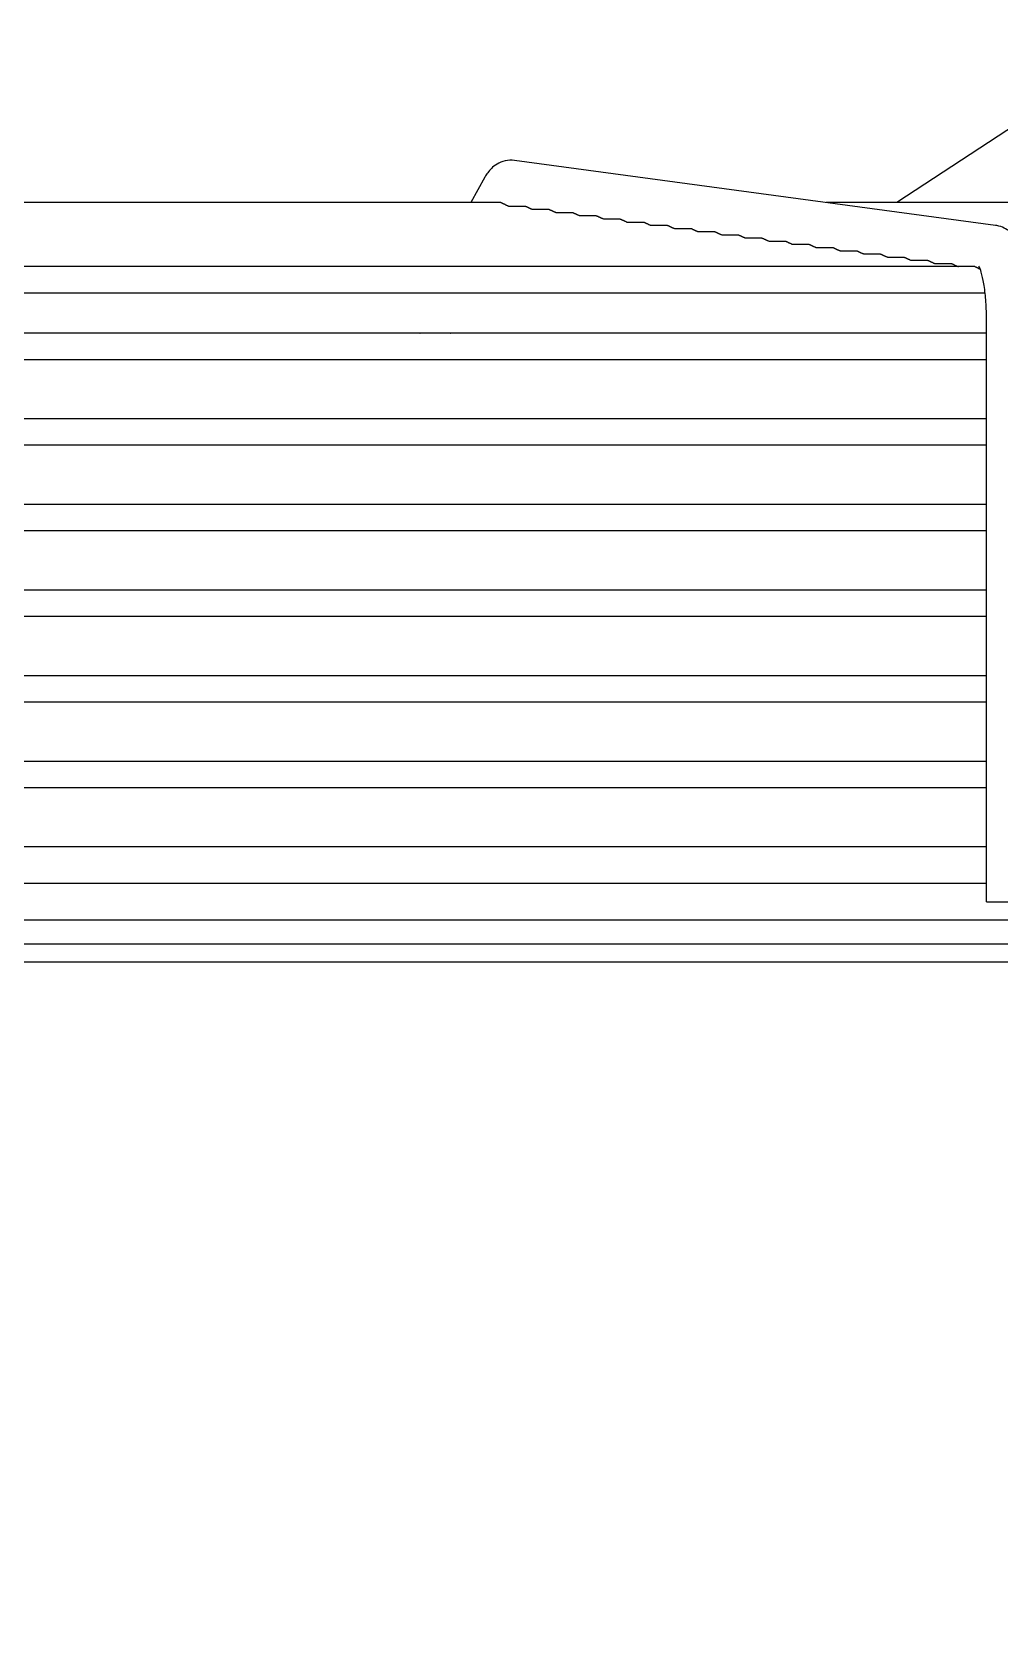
# Model space of a CAD drawing. Header units: millimetres. Extents: x 16200 to 32328, y 18593 to 29476.
# Drawn here: x 16324.15 to 16328.24, y 18981.16 to 18988 of the extents above; entities that cross this region are included whole.
import ezdxf

# ---------------------------------------------------------------- set-up
doc = ezdxf.new("R2010")
doc.units = ezdxf.units.MM
doc.header["$LTSCALE"] = 5
doc.layers.add('UNIT', color=6, linetype='Continuous')
doc.layers.add('WS-NO-CONTROL', color=3, linetype='Continuous')
doc.styles.add('SUBMITTAL', font='romans.shx', dxfattribs={"width": 0.75})
doc.dimstyles.new('SUBMITTAL', dxfattribs={"dimtxt": 0.09375, "dimasz": 0.09375, "dimexe": 0.03125, "dimexo": 0.0625, "dimgap": 0.0625, "dimtad": 0, "dimdec": 4, "dimzin": 4, "dimdsep": 46, "dimlunit": 4, "dimtxsty": 'SUBMITTAL', "dimcen": 0.09375, "dimclre": 6, "dimadec": 0, "dimazin": 0, "dimtfac": 1, "dimtdec": 0, "dimtofl": 0, "dimtmove": 0, "dimatfit": 3, "dimfxl": 0, "dimfrac": 2, "dimtolj": 1, "dimtzin": 4, "dimarcsym": 0})

msp = doc.modelspace()

# ---------------------------------------------------------------- linework, layer by layer
at = {"layer": 'UNIT'}
for p, q in [((16328.746, 18987.8889), (16327.8091, 18987.2749)), ((16328.2258, 18987.1783), (16326.1904, 18987.4529)), ((16326.0655, 18987.383), (16326.0055, 18987.2749)), ((16326.1323, 18987.2749), (16322.1298, 18987.2749)), ((16326.1659, 18987.2601), (16326.2342, 18987.2601)), ((16326.2658, 18987.2466), (16326.3345, 18987.2466)), ((16326.366, 18987.2331), (16326.4346, 18987.2331)), ((16326.4662, 18987.2196), (16326.5349, 18987.2196)), ((16329.0153, 18987.2749), (16327.5097, 18987.2749)), ((16326.5664, 18987.2061), (16326.6352, 18987.2061)), ((16326.6665, 18987.1926), (16326.7354, 18987.1926)), ((16326.7667, 18987.1791), (16326.8356, 18987.1791)), ((16326.8669, 18987.1657), (16326.9358, 18987.1657)), ((16326.9671, 18987.1522), (16327.036, 18987.1522)), ((16327.0673, 18987.1387), (16327.1362, 18987.1387)), ((16327.1675, 18987.1252), (16327.2365, 18987.1252)), ((16327.2676, 18987.1117), (16327.3367, 18987.1117)), ((16327.3678, 18987.0982), (16327.4369, 18987.0982)), ((16327.468, 18987.0847), (16327.5372, 18987.0847)), ((16327.5682, 18987.0712), (16327.6374, 18987.0712)), ((16327.6684, 18987.0577), (16327.7376, 18987.0577)), ((16327.7686, 18987.0442), (16327.8378, 18987.0442)), ((16327.8687, 18987.0307), (16327.938, 18987.0307)), ((16327.9689, 18987.0172), (16328.0383, 18987.0172)), ((16328.1385, 18987.0037), (16320.1236, 18987.0037)), ((16320.08, 18986.8935), (16328.1821, 18986.8935)), ((16328.188, 18984.3163), (16328.188, 18986.7856)), ((16328.188, 18986.7218), (16320.0741, 18986.7218)), ((16327.4094, 18986.7232), (16327.4094, 18986.7218)), ((16320.0741, 18986.6115), (16328.188, 18986.6115)), ((16328.188, 18986.3596), (16320.0741, 18986.3596)), ((16320.0741, 18986.2493), (16328.188, 18986.2493)), ((16328.188, 18985.9974), (16320.0741, 18985.9974)), ((16320.0741, 18985.8871), (16328.188, 18985.8871)), ((16328.188, 18985.6352), (16320.0741, 18985.6352)), ((16320.0741, 18985.5249), (16328.188, 18985.5249)), ((16328.188, 18985.2729), (16320.0741, 18985.2729)), ((16320.0741, 18985.1627), (16328.188, 18985.1627)), ((16328.188, 18984.9107), (16320.0741, 18984.9107)), ((16320.0741, 18984.8005), (16328.188, 18984.8005)), ((16328.188, 18984.5485), (16320.0741, 18984.5485)), ((16320.0741, 18984.395), (16328.188, 18984.395)), ((16328.188, 18984.3163), (16328.3848, 18984.3163)), ((16319.5051, 18984.2395), (16328.757, 18984.2395)), ((16307.261, 18984.1391), (16341.0011, 18984.1391)), ((16341.0011, 18984.0604), (16307.261, 18984.0604))]:
    msp.add_line(p, q, dxfattribs=at)
for centre, start, end in [((16325.2862, 18986.73), 353.99009, 355.0051), ((16326.0736, 18986.73), 184.9949, 186.00991)]:
    msp.add_arc(centre, 0.0787, start, end, dxfattribs=at)
for major_axis, start_param, end_param in [((-0.0861, 0.0478), 1.366612, 1.389255), ((0.0861, -0.0478), 6.024051, 6.046695)]:
    msp.add_ellipse((16325.8474, 18986.7872), major_axis=major_axis, ratio=0.875426, start_param=start_param, end_param=end_param, dxfattribs=at)
for points, knots in [([(16326.1904, 18987.4529), (16326.1771, 18987.4547), (16326.1631, 18987.454), (16326.1374, 18987.4482), (16326.126, 18987.4432), (16326.1069, 18987.4319), (16326.0993, 18987.4256), (16326.0865, 18987.4132), (16326.0814, 18987.407), (16326.0726, 18987.3949), (16326.0689, 18987.389), (16326.0656, 18987.3831), (16326.0656, 18987.383), (16326.0655, 18987.383)], [3.1066861, 3.1066861, 3.1066861, 3.1066861, 3.1999885, 3.1999885, 3.2942363, 3.2942363, 3.388484, 3.388484, 3.4827318, 3.4827318, 3.5769796, 3.5769796, 3.577925, 3.577925, 3.577925, 3.577925]), ([(16326.1323, 18987.2749), (16326.1324, 18987.2749), (16326.1324, 18987.2749), (16326.1324, 18987.2749), (16326.1326, 18987.2749), (16326.1329, 18987.2748), (16326.1332, 18987.2748), (16326.1335, 18987.2747), (16326.1338, 18987.2746), (16326.1342, 18987.2745), (16326.1346, 18987.2744), (16326.135, 18987.2742), (16326.1355, 18987.2741), (16326.1359, 18987.2739), (16326.1364, 18987.2737), (16326.1369, 18987.2734), (16326.1374, 18987.2732), (16326.138, 18987.273), (16326.1386, 18987.2727), (16326.1392, 18987.2724), (16326.1398, 18987.2721), (16326.1405, 18987.2717), (16326.1411, 18987.2714), (16326.1418, 18987.2711), (16326.1426, 18987.2707), (16326.1433, 18987.2703), (16326.1441, 18987.2699), (16326.1449, 18987.2695), (16326.1458, 18987.2691), (16326.1466, 18987.2686), (16326.1476, 18987.2682), (16326.1485, 18987.2677), (16326.1494, 18987.2672), (16326.1504, 18987.2667), (16326.1515, 18987.2662), (16326.1525, 18987.2657), (16326.1536, 18987.2652), (16326.1547, 18987.2647), (16326.1559, 18987.2642), (16326.1571, 18987.2636), (16326.1583, 18987.2631), (16326.1595, 18987.2626), (16326.1609, 18987.262), (16326.1622, 18987.2615), (16326.1635, 18987.261), (16326.165, 18987.2605), (16326.1653, 18987.2603), (16326.1656, 18987.2602), (16326.1659, 18987.2601)], [0.4847824, 0.4847824, 0.4847824, 0.4847824, 0.4878049, 0.4878049, 0.4878049, 0.5121951, 0.5121951, 0.5121951, 0.5365854, 0.5365854, 0.5365854, 0.5609756, 0.5609756, 0.5609756, 0.5853659, 0.5853659, 0.5853659, 0.6097561, 0.6097561, 0.6097561, 0.6341463, 0.6341463, 0.6341463, 0.6585366, 0.6585366, 0.6585366, 0.6829268, 0.6829268, 0.6829268, 0.7073171, 0.7073171, 0.7073171, 0.7317073, 0.7317073, 0.7317073, 0.7560976, 0.7560976, 0.7560976, 0.7804878, 0.7804878, 0.7804878, 0.804878, 0.804878, 0.804878, 0.8292683, 0.8292683, 0.8292683, 0.834397, 0.834397, 0.834397, 0.834397]), ([(16326.2342, 18987.2601), (16326.2343, 18987.2601), (16326.2343, 18987.2601), (16326.2343, 18987.2601), (16326.2345, 18987.2601), (16326.2348, 18987.2601), (16326.2351, 18987.26), (16326.2354, 18987.26), (16326.2357, 18987.2599), (16326.2361, 18987.2598), (16326.2364, 18987.2596), (16326.2368, 18987.2595), (16326.2373, 18987.2593), (16326.2377, 18987.2592), (16326.2382, 18987.259), (16326.2387, 18987.2588), (16326.2392, 18987.2585), (16326.2397, 18987.2583), (16326.2403, 18987.258), (16326.2409, 18987.2578), (16326.2415, 18987.2575), (16326.2421, 18987.2572), (16326.2428, 18987.2569), (16326.2435, 18987.2565), (16326.2442, 18987.2562), (16326.2449, 18987.2558), (16326.2457, 18987.2554), (16326.2465, 18987.255), (16326.2473, 18987.2546), (16326.2482, 18987.2542), (16326.2491, 18987.2538), (16326.25, 18987.2534), (16326.2509, 18987.2529), (16326.2519, 18987.2524), (16326.2529, 18987.252), (16326.2539, 18987.2515), (16326.255, 18987.251), (16326.2561, 18987.2505), (16326.2572, 18987.25), (16326.2584, 18987.2495), (16326.2595, 18987.249), (16326.2608, 18987.2485), (16326.262, 18987.248), (16326.2632, 18987.2476), (16326.2645, 18987.2471), (16326.2658, 18987.2466)], [0.4842301, 0.4842301, 0.4842301, 0.4842301, 0.4878049, 0.4878049, 0.4878049, 0.5121951, 0.5121951, 0.5121951, 0.5365854, 0.5365854, 0.5365854, 0.5609756, 0.5609756, 0.5609756, 0.5853659, 0.5853659, 0.5853659, 0.6097561, 0.6097561, 0.6097561, 0.6341463, 0.6341463, 0.6341463, 0.6585366, 0.6585366, 0.6585366, 0.6829268, 0.6829268, 0.6829268, 0.7073171, 0.7073171, 0.7073171, 0.7317073, 0.7317073, 0.7317073, 0.7560976, 0.7560976, 0.7560976, 0.7804878, 0.7804878, 0.7804878, 0.804878, 0.804878, 0.804878, 0.8279727, 0.8279727, 0.8279727, 0.8279727]), ([(16326.3345, 18987.2466), (16326.3345, 18987.2466), (16326.3345, 18987.2466), (16326.3345, 18987.2466), (16326.3348, 18987.2466), (16326.335, 18987.2466), (16326.3353, 18987.2465), (16326.3356, 18987.2465), (16326.3359, 18987.2464), (16326.3363, 18987.2463), (16326.3367, 18987.2461), (16326.3371, 18987.246), (16326.3375, 18987.2458), (16326.3379, 18987.2457), (16326.3384, 18987.2455), (16326.3389, 18987.2453), (16326.3394, 18987.245), (16326.34, 18987.2448), (16326.3405, 18987.2445), (16326.3411, 18987.2443), (16326.3417, 18987.244), (16326.3424, 18987.2437), (16326.343, 18987.2433), (16326.3437, 18987.243), (16326.3444, 18987.2427), (16326.3452, 18987.2423), (16326.3459, 18987.2419), (16326.3467, 18987.2415), (16326.3476, 18987.2411), (16326.3484, 18987.2407), (16326.3493, 18987.2403), (16326.3502, 18987.2398), (16326.3511, 18987.2394), (16326.3521, 18987.2389), (16326.3531, 18987.2385), (16326.3541, 18987.238), (16326.3552, 18987.2375), (16326.3563, 18987.237), (16326.3574, 18987.2365), (16326.3586, 18987.236), (16326.3598, 18987.2355), (16326.361, 18987.235), (16326.3623, 18987.2345), (16326.3635, 18987.2341), (16326.3647, 18987.2336), (16326.366, 18987.2331)], [0.4842433, 0.4842433, 0.4842433, 0.4842433, 0.4878049, 0.4878049, 0.4878049, 0.5121951, 0.5121951, 0.5121951, 0.5365854, 0.5365854, 0.5365854, 0.5609756, 0.5609756, 0.5609756, 0.5853659, 0.5853659, 0.5853659, 0.6097561, 0.6097561, 0.6097561, 0.6341463, 0.6341463, 0.6341463, 0.6585366, 0.6585366, 0.6585366, 0.6829268, 0.6829268, 0.6829268, 0.7073171, 0.7073171, 0.7073171, 0.7317073, 0.7317073, 0.7317073, 0.7560976, 0.7560976, 0.7560976, 0.7804878, 0.7804878, 0.7804878, 0.804878, 0.804878, 0.804878, 0.8276206, 0.8276206, 0.8276206, 0.8276206]), ([(16326.4347, 18987.2331), (16326.4347, 18987.2331), (16326.4347, 18987.2331), (16326.4348, 18987.2331), (16326.435, 18987.2331), (16326.4353, 18987.2331), (16326.4355, 18987.233), (16326.4358, 18987.233), (16326.4362, 18987.2329), (16326.4365, 18987.2328), (16326.4369, 18987.2326), (16326.4373, 18987.2325), (16326.4377, 18987.2323), (16326.4382, 18987.2322), (16326.4386, 18987.232), (16326.4391, 18987.2318), (16326.4396, 18987.2315), (16326.4402, 18987.2313), (16326.4408, 18987.231), (16326.4413, 18987.2308), (16326.4419, 18987.2305), (16326.4426, 18987.2302), (16326.4433, 18987.2298), (16326.4439, 18987.2295), (16326.4447, 18987.2292), (16326.4454, 18987.2288), (16326.4462, 18987.2284), (16326.447, 18987.228), (16326.4478, 18987.2276), (16326.4486, 18987.2272), (16326.4495, 18987.2268), (16326.4504, 18987.2263), (16326.4514, 18987.2259), (16326.4524, 18987.2254), (16326.4533, 18987.225), (16326.4544, 18987.2245), (16326.4554, 18987.224), (16326.4565, 18987.2235), (16326.4577, 18987.223), (16326.4588, 18987.2225), (16326.46, 18987.222), (16326.4612, 18987.2215), (16326.4625, 18987.221), (16326.4637, 18987.2206), (16326.4649, 18987.2201), (16326.4662, 18987.2196)], [0.4842566, 0.4842566, 0.4842566, 0.4842566, 0.4878049, 0.4878049, 0.4878049, 0.5121951, 0.5121951, 0.5121951, 0.5365854, 0.5365854, 0.5365854, 0.5609756, 0.5609756, 0.5609756, 0.5853659, 0.5853659, 0.5853659, 0.6097561, 0.6097561, 0.6097561, 0.6341463, 0.6341463, 0.6341463, 0.6585366, 0.6585366, 0.6585366, 0.6829268, 0.6829268, 0.6829268, 0.7073171, 0.7073171, 0.7073171, 0.7317073, 0.7317073, 0.7317073, 0.7560976, 0.7560976, 0.7560976, 0.7804878, 0.7804878, 0.7804878, 0.804878, 0.804878, 0.804878, 0.827268, 0.827268, 0.827268, 0.827268]), ([(16326.5349, 18987.2196), (16326.5349, 18987.2196), (16326.535, 18987.2196), (16326.535, 18987.2196), (16326.5352, 18987.2196), (16326.5355, 18987.2196), (16326.5358, 18987.2195), (16326.5361, 18987.2195), (16326.5364, 18987.2194), (16326.5368, 18987.2193), (16326.5371, 18987.2192), (16326.5375, 18987.219), (16326.5379, 18987.2188), (16326.5384, 18987.2187), (16326.5389, 18987.2185), (16326.5394, 18987.2183), (16326.5399, 18987.218), (16326.5404, 18987.2178), (16326.541, 18987.2175), (16326.5416, 18987.2173), (16326.5422, 18987.217), (16326.5428, 18987.2167), (16326.5435, 18987.2163), (16326.5442, 18987.216), (16326.5449, 18987.2157), (16326.5456, 18987.2153), (16326.5464, 18987.2149), (16326.5472, 18987.2145), (16326.548, 18987.2141), (16326.5489, 18987.2137), (16326.5498, 18987.2133), (16326.5507, 18987.2128), (16326.5516, 18987.2124), (16326.5526, 18987.2119), (16326.5536, 18987.2115), (16326.5546, 18987.211), (16326.5557, 18987.2105), (16326.5568, 18987.21), (16326.5579, 18987.2095), (16326.5591, 18987.209), (16326.5602, 18987.2085), (16326.5615, 18987.208), (16326.5628, 18987.2075), (16326.5639, 18987.207), (16326.5651, 18987.2066), (16326.5664, 18987.2061)], [0.48427, 0.48427, 0.48427, 0.48427, 0.4878049, 0.4878049, 0.4878049, 0.5121951, 0.5121951, 0.5121951, 0.5365854, 0.5365854, 0.5365854, 0.5609756, 0.5609756, 0.5609756, 0.5853659, 0.5853659, 0.5853659, 0.6097561, 0.6097561, 0.6097561, 0.6341463, 0.6341463, 0.6341463, 0.6585366, 0.6585366, 0.6585366, 0.6829268, 0.6829268, 0.6829268, 0.7073171, 0.7073171, 0.7073171, 0.7317073, 0.7317073, 0.7317073, 0.7560976, 0.7560976, 0.7560976, 0.7804878, 0.7804878, 0.7804878, 0.804878, 0.804878, 0.804878, 0.8269153, 0.8269153, 0.8269153, 0.8269153]), ([(16326.6351, 18987.2061), (16326.6352, 18987.2061), (16326.6352, 18987.2061), (16326.6352, 18987.2061), (16326.6354, 18987.2061), (16326.6357, 18987.2061), (16326.636, 18987.206), (16326.6363, 18987.206), (16326.6366, 18987.2059), (16326.637, 18987.2058), (16326.6373, 18987.2057), (16326.6377, 18987.2055), (16326.6382, 18987.2053), (16326.6386, 18987.2052), (16326.6391, 18987.205), (16326.6396, 18987.2048), (16326.6401, 18987.2045), (16326.6406, 18987.2043), (16326.6412, 18987.204), (16326.6418, 18987.2038), (16326.6424, 18987.2035), (16326.6431, 18987.2032), (16326.6437, 18987.2028), (16326.6444, 18987.2025), (16326.6451, 18987.2022), (16326.6459, 18987.2018), (16326.6466, 18987.2014), (16326.6474, 18987.201), (16326.6483, 18987.2006), (16326.6491, 18987.2002), (16326.65, 18987.1998), (16326.6509, 18987.1993), (16326.6518, 18987.1989), (16326.6528, 18987.1984), (16326.6538, 18987.198), (16326.6548, 18987.1975), (16326.6559, 18987.197), (16326.657, 18987.1965), (16326.6581, 18987.196), (16326.6593, 18987.1955), (16326.6605, 18987.195), (16326.6617, 18987.1945), (16326.663, 18987.194), (16326.6641, 18987.1935), (16326.6653, 18987.1931), (16326.6665, 18987.1926)], [0.4842834, 0.4842834, 0.4842834, 0.4842834, 0.4878049, 0.4878049, 0.4878049, 0.5121951, 0.5121951, 0.5121951, 0.5365854, 0.5365854, 0.5365854, 0.5609756, 0.5609756, 0.5609756, 0.5853659, 0.5853659, 0.5853659, 0.6097561, 0.6097561, 0.6097561, 0.6341463, 0.6341463, 0.6341463, 0.6585366, 0.6585366, 0.6585366, 0.6829268, 0.6829268, 0.6829268, 0.7073171, 0.7073171, 0.7073171, 0.7317073, 0.7317073, 0.7317073, 0.7560976, 0.7560976, 0.7560976, 0.7804878, 0.7804878, 0.7804878, 0.804878, 0.804878, 0.804878, 0.8265624, 0.8265624, 0.8265624, 0.8265624]), ([(16326.7354, 18987.1926), (16326.7354, 18987.1926), (16326.7354, 18987.1926), (16326.7354, 18987.1926), (16326.7357, 18987.1926), (16326.7359, 18987.1926), (16326.7362, 18987.1925), (16326.7365, 18987.1925), (16326.7368, 18987.1924), (16326.7372, 18987.1923), (16326.7376, 18987.1922), (16326.738, 18987.192), (16326.7384, 18987.1919), (16326.7388, 18987.1917), (16326.7393, 18987.1915), (16326.7398, 18987.1913), (16326.7403, 18987.1911), (16326.7409, 18987.1908), (16326.7414, 18987.1905), (16326.742, 18987.1903), (16326.7426, 18987.19), (16326.7433, 18987.1897), (16326.7439, 18987.1893), (16326.7446, 18987.189), (16326.7454, 18987.1887), (16326.7461, 18987.1883), (16326.7469, 18987.1879), (16326.7477, 18987.1875), (16326.7485, 18987.1871), (16326.7493, 18987.1867), (16326.7502, 18987.1863), (16326.7511, 18987.1858), (16326.7521, 18987.1854), (16326.7531, 18987.1849), (16326.754, 18987.1844), (16326.7551, 18987.184), (16326.7562, 18987.1835), (16326.7572, 18987.183), (16326.7584, 18987.1825), (16326.7595, 18987.182), (16326.7607, 18987.1815), (16326.762, 18987.181), (16326.7632, 18987.1805), (16326.7644, 18987.18), (16326.7655, 18987.1796), (16326.7667, 18987.1791)], [0.484297, 0.484297, 0.484297, 0.484297, 0.4878049, 0.4878049, 0.4878049, 0.5121951, 0.5121951, 0.5121951, 0.5365854, 0.5365854, 0.5365854, 0.5609756, 0.5609756, 0.5609756, 0.5853659, 0.5853659, 0.5853659, 0.6097561, 0.6097561, 0.6097561, 0.6341463, 0.6341463, 0.6341463, 0.6585366, 0.6585366, 0.6585366, 0.6829268, 0.6829268, 0.6829268, 0.7073171, 0.7073171, 0.7073171, 0.7317073, 0.7317073, 0.7317073, 0.7560976, 0.7560976, 0.7560976, 0.7804878, 0.7804878, 0.7804878, 0.804878, 0.804878, 0.804878, 0.8262097, 0.8262097, 0.8262097, 0.8262097]), ([(16326.8356, 18987.1791), (16326.8356, 18987.1791), (16326.8356, 18987.1791), (16326.8357, 18987.1791), (16326.8359, 18987.1791), (16326.8361, 18987.1791), (16326.8364, 18987.179), (16326.8367, 18987.179), (16326.8371, 18987.1789), (16326.8374, 18987.1788), (16326.8378, 18987.1787), (16326.8382, 18987.1785), (16326.8386, 18987.1784), (16326.8391, 18987.1782), (16326.8395, 18987.178), (16326.84, 18987.1778), (16326.8405, 18987.1776), (16326.8411, 18987.1773), (16326.8417, 18987.177), (16326.8422, 18987.1768), (16326.8429, 18987.1765), (16326.8435, 18987.1762), (16326.8442, 18987.1758), (16326.8449, 18987.1755), (16326.8456, 18987.1751), (16326.8463, 18987.1748), (16326.8471, 18987.1744), (16326.8479, 18987.174), (16326.8487, 18987.1736), (16326.8496, 18987.1732), (16326.8505, 18987.1728), (16326.8514, 18987.1723), (16326.8523, 18987.1719), (16326.8533, 18987.1714), (16326.8543, 18987.1709), (16326.8553, 18987.1705), (16326.8564, 18987.17), (16326.8575, 18987.1695), (16326.8586, 18987.169), (16326.8598, 18987.1685), (16326.861, 18987.168), (16326.8622, 18987.1675), (16326.8635, 18987.167), (16326.8646, 18987.1665), (16326.8657, 18987.1661), (16326.8669, 18987.1657)], [0.4843105, 0.4843105, 0.4843105, 0.4843105, 0.4878049, 0.4878049, 0.4878049, 0.5121951, 0.5121951, 0.5121951, 0.5365854, 0.5365854, 0.5365854, 0.5609756, 0.5609756, 0.5609756, 0.5853659, 0.5853659, 0.5853659, 0.6097561, 0.6097561, 0.6097561, 0.6341463, 0.6341463, 0.6341463, 0.6585366, 0.6585366, 0.6585366, 0.6829268, 0.6829268, 0.6829268, 0.7073171, 0.7073171, 0.7073171, 0.7317073, 0.7317073, 0.7317073, 0.7560976, 0.7560976, 0.7560976, 0.7804878, 0.7804878, 0.7804878, 0.804878, 0.804878, 0.804878, 0.8258572, 0.8258572, 0.8258572, 0.8258572]), ([(16326.9358, 18987.1657), (16326.9358, 18987.1657), (16326.9359, 18987.1657), (16326.9359, 18987.1657), (16326.9361, 18987.1656), (16326.9364, 18987.1656), (16326.9367, 18987.1655), (16326.937, 18987.1655), (16326.9373, 18987.1654), (16326.9377, 18987.1653), (16326.938, 18987.1652), (16326.9384, 18987.165), (16326.9389, 18987.1649), (16326.9393, 18987.1647), (16326.9398, 18987.1645), (16326.9403, 18987.1643), (16326.9408, 18987.1641), (16326.9413, 18987.1638), (16326.9419, 18987.1635), (16326.9425, 18987.1633), (16326.9431, 18987.163), (16326.9437, 18987.1627), (16326.9444, 18987.1623), (16326.9451, 18987.162), (16326.9458, 18987.1616), (16326.9466, 18987.1613), (16326.9473, 18987.1609), (16326.9481, 18987.1605), (16326.9489, 18987.1601), (16326.9498, 18987.1597), (16326.9507, 18987.1593), (16326.9516, 18987.1588), (16326.9525, 18987.1584), (16326.9535, 18987.1579), (16326.9545, 18987.1574), (16326.9555, 18987.1569), (16326.9566, 18987.1565), (16326.9577, 18987.156), (16326.9588, 18987.1555), (16326.96, 18987.155), (16326.9612, 18987.1545), (16326.9624, 18987.154), (16326.9637, 18987.1534), (16326.9648, 18987.153), (16326.9659, 18987.1526), (16326.9671, 18987.1522)], [0.484326, 0.484326, 0.484326, 0.484326, 0.4878049, 0.4878049, 0.4878049, 0.5121951, 0.5121951, 0.5121951, 0.5365854, 0.5365854, 0.5365854, 0.5609756, 0.5609756, 0.5609756, 0.5853659, 0.5853659, 0.5853659, 0.6097561, 0.6097561, 0.6097561, 0.6341463, 0.6341463, 0.6341463, 0.6585366, 0.6585366, 0.6585366, 0.6829268, 0.6829268, 0.6829268, 0.7073171, 0.7073171, 0.7073171, 0.7317073, 0.7317073, 0.7317073, 0.7560976, 0.7560976, 0.7560976, 0.7804878, 0.7804878, 0.7804878, 0.804878, 0.804878, 0.804878, 0.8255542, 0.8255542, 0.8255542, 0.8255542]), ([(16327.036, 18987.1522), (16327.0361, 18987.1522), (16327.0361, 18987.1522), (16327.0361, 18987.1522), (16327.0363, 18987.1521), (16327.0366, 18987.1521), (16327.0369, 18987.1521), (16327.0372, 18987.152), (16327.0375, 18987.1519), (16327.0379, 18987.1518), (16327.0382, 18987.1517), (16327.0386, 18987.1515), (16327.0391, 18987.1514), (16327.0395, 18987.1512), (16327.04, 18987.151), (16327.0405, 18987.1508), (16327.041, 18987.1506), (16327.0415, 18987.1503), (16327.0421, 18987.15), (16327.0427, 18987.1498), (16327.0433, 18987.1495), (16327.044, 18987.1492), (16327.0446, 18987.1488), (16327.0453, 18987.1485), (16327.0461, 18987.1481), (16327.0468, 18987.1478), (16327.0476, 18987.1474), (16327.0484, 18987.147), (16327.0492, 18987.1466), (16327.05, 18987.1462), (16327.0509, 18987.1457), (16327.0518, 18987.1453), (16327.0528, 18987.1449), (16327.0538, 18987.1444), (16327.0547, 18987.1439), (16327.0558, 18987.1434), (16327.0569, 18987.1429), (16327.0579, 18987.1425), (16327.0591, 18987.142), (16327.0603, 18987.1415), (16327.0614, 18987.1409), (16327.0627, 18987.1404), (16327.0639, 18987.1399), (16327.065, 18987.1395), (16327.0661, 18987.1391), (16327.0673, 18987.1387)], [0.48434, 0.48434, 0.48434, 0.48434, 0.4878049, 0.4878049, 0.4878049, 0.5121951, 0.5121951, 0.5121951, 0.5365854, 0.5365854, 0.5365854, 0.5609756, 0.5609756, 0.5609756, 0.5853659, 0.5853659, 0.5853659, 0.6097561, 0.6097561, 0.6097561, 0.6341463, 0.6341463, 0.6341463, 0.6585366, 0.6585366, 0.6585366, 0.6829268, 0.6829268, 0.6829268, 0.7073171, 0.7073171, 0.7073171, 0.7317073, 0.7317073, 0.7317073, 0.7560976, 0.7560976, 0.7560976, 0.7804878, 0.7804878, 0.7804878, 0.804878, 0.804878, 0.804878, 0.8252026, 0.8252026, 0.8252026, 0.8252026]), ([(16328.3848, 18986.7856), (16328.3848, 18986.8185), (16328.3835, 18986.8513), (16328.3783, 18986.9146), (16328.3745, 18986.9451), (16328.3641, 18987.0019), (16328.3577, 18987.0283), (16328.3411, 18987.0769), (16328.3315, 18987.0993), (16328.3077, 18987.132), (16328.2986, 18987.1425), (16328.2726, 18987.1629), (16328.2544, 18987.173), (16328.2302, 18987.1776), (16328.228, 18987.178), (16328.2258, 18987.1783)], [1.570796, 1.570796, 1.570796, 1.570796, 1.877974, 1.877974, 2.185152, 2.185152, 2.49233, 2.49233, 2.799508, 2.799508, 2.940974, 2.940974, 3.091858, 3.091858, 3.106686, 3.106686, 3.106686, 3.106686]), ([(16327.1362, 18987.1387), (16327.1363, 18987.1387), (16327.1363, 18987.1387), (16327.1363, 18987.1387), (16327.1366, 18987.1387), (16327.1368, 18987.1386), (16327.1371, 18987.1386), (16327.1374, 18987.1385), (16327.1377, 18987.1384), (16327.1381, 18987.1383), (16327.1385, 18987.1382), (16327.1389, 18987.138), (16327.1393, 18987.1379), (16327.1397, 18987.1377), (16327.1402, 18987.1375), (16327.1407, 18987.1373), (16327.1412, 18987.1371), (16327.1418, 18987.1368), (16327.1424, 18987.1365), (16327.1429, 18987.1363), (16327.1436, 18987.136), (16327.1442, 18987.1357), (16327.1449, 18987.1353), (16327.1456, 18987.135), (16327.1463, 18987.1346), (16327.147, 18987.1343), (16327.1478, 18987.1339), (16327.1486, 18987.1335), (16327.1494, 18987.1331), (16327.1503, 18987.1327), (16327.1512, 18987.1322), (16327.1521, 18987.1318), (16327.153, 18987.1313), (16327.154, 18987.1309), (16327.155, 18987.1304), (16327.156, 18987.1299), (16327.1571, 18987.1294), (16327.1582, 18987.1289), (16327.1593, 18987.1284), (16327.1605, 18987.1279), (16327.1617, 18987.1274), (16327.1629, 18987.1269), (16327.1642, 18987.1264), (16327.1652, 18987.126), (16327.1663, 18987.1256), (16327.1675, 18987.1252)], [0.484354, 0.484354, 0.484354, 0.484354, 0.4878049, 0.4878049, 0.4878049, 0.5121951, 0.5121951, 0.5121951, 0.5365854, 0.5365854, 0.5365854, 0.5609756, 0.5609756, 0.5609756, 0.5853659, 0.5853659, 0.5853659, 0.6097561, 0.6097561, 0.6097561, 0.6341463, 0.6341463, 0.6341463, 0.6585366, 0.6585366, 0.6585366, 0.6829268, 0.6829268, 0.6829268, 0.7073171, 0.7073171, 0.7073171, 0.7317073, 0.7317073, 0.7317073, 0.7560976, 0.7560976, 0.7560976, 0.7804878, 0.7804878, 0.7804878, 0.804878, 0.804878, 0.804878, 0.8248515, 0.8248515, 0.8248515, 0.8248515]), ([(16327.2365, 18987.1252), (16327.2365, 18987.1252), (16327.2365, 18987.1252), (16327.2366, 18987.1252), (16327.2368, 18987.1252), (16327.237, 18987.1251), (16327.2373, 18987.1251), (16327.2376, 18987.125), (16327.238, 18987.1249), (16327.2383, 18987.1248), (16327.2387, 18987.1247), (16327.2391, 18987.1245), (16327.2395, 18987.1244), (16327.24, 18987.1242), (16327.2404, 18987.124), (16327.2409, 18987.1238), (16327.2415, 18987.1236), (16327.242, 18987.1233), (16327.2426, 18987.123), (16327.2432, 18987.1228), (16327.2438, 18987.1225), (16327.2444, 18987.1222), (16327.2451, 18987.1218), (16327.2458, 18987.1215), (16327.2465, 18987.1211), (16327.2472, 18987.1208), (16327.248, 18987.1204), (16327.2488, 18987.12), (16327.2496, 18987.1196), (16327.2505, 18987.1192), (16327.2514, 18987.1187), (16327.2523, 18987.1183), (16327.2532, 18987.1178), (16327.2542, 18987.1174), (16327.2552, 18987.1169), (16327.2562, 18987.1164), (16327.2573, 18987.1159), (16327.2584, 18987.1154), (16327.2595, 18987.1149), (16327.2607, 18987.1144), (16327.2619, 18987.1139), (16327.2631, 18987.1134), (16327.2644, 18987.1129), (16327.2655, 18987.1125), (16327.2665, 18987.1121), (16327.2676, 18987.1117)], [0.484368, 0.484368, 0.484368, 0.484368, 0.4878049, 0.4878049, 0.4878049, 0.5121951, 0.5121951, 0.5121951, 0.5365854, 0.5365854, 0.5365854, 0.5609756, 0.5609756, 0.5609756, 0.5853659, 0.5853659, 0.5853659, 0.6097561, 0.6097561, 0.6097561, 0.6341463, 0.6341463, 0.6341463, 0.6585366, 0.6585366, 0.6585366, 0.6829268, 0.6829268, 0.6829268, 0.7073171, 0.7073171, 0.7073171, 0.7317073, 0.7317073, 0.7317073, 0.7560976, 0.7560976, 0.7560976, 0.7804878, 0.7804878, 0.7804878, 0.804878, 0.804878, 0.804878, 0.824501, 0.824501, 0.824501, 0.824501]), ([(16327.3367, 18987.1117), (16327.3367, 18987.1117), (16327.3368, 18987.1117), (16327.3368, 18987.1117), (16327.337, 18987.1117), (16327.3373, 18987.1116), (16327.3376, 18987.1116), (16327.3379, 18987.1115), (16327.3382, 18987.1114), (16327.3386, 18987.1113), (16327.3389, 18987.1112), (16327.3393, 18987.111), (16327.3398, 18987.1109), (16327.3402, 18987.1107), (16327.3407, 18987.1105), (16327.3412, 18987.1103), (16327.3417, 18987.1101), (16327.3422, 18987.1098), (16327.3428, 18987.1095), (16327.3434, 18987.1093), (16327.344, 18987.109), (16327.3447, 18987.1087), (16327.3453, 18987.1083), (16327.346, 18987.108), (16327.3467, 18987.1076), (16327.3475, 18987.1073), (16327.3483, 18987.1069), (16327.3491, 18987.1065), (16327.3499, 18987.1061), (16327.3507, 18987.1057), (16327.3516, 18987.1052), (16327.3525, 18987.1048), (16327.3535, 18987.1043), (16327.3545, 18987.1039), (16327.3554, 18987.1034), (16327.3565, 18987.1029), (16327.3576, 18987.1024), (16327.3587, 18987.1019), (16327.3598, 18987.1014), (16327.361, 18987.1009), (16327.3622, 18987.1004), (16327.3634, 18987.0999), (16327.3647, 18987.0994), (16327.3657, 18987.099), (16327.3667, 18987.0986), (16327.3678, 18987.0982)], [0.484382, 0.484382, 0.484382, 0.484382, 0.4878049, 0.4878049, 0.4878049, 0.5121951, 0.5121951, 0.5121951, 0.5365854, 0.5365854, 0.5365854, 0.5609756, 0.5609756, 0.5609756, 0.5853659, 0.5853659, 0.5853659, 0.6097561, 0.6097561, 0.6097561, 0.6341463, 0.6341463, 0.6341463, 0.6585366, 0.6585366, 0.6585366, 0.6829268, 0.6829268, 0.6829268, 0.7073171, 0.7073171, 0.7073171, 0.7317073, 0.7317073, 0.7317073, 0.7560976, 0.7560976, 0.7560976, 0.7804878, 0.7804878, 0.7804878, 0.804878, 0.804878, 0.804878, 0.8241512, 0.8241512, 0.8241512, 0.8241512]), ([(16327.4369, 18987.0982), (16327.437, 18987.0982), (16327.437, 18987.0982), (16327.437, 18987.0982), (16327.4372, 18987.0982), (16327.4375, 18987.0981), (16327.4378, 18987.0981), (16327.4381, 18987.098), (16327.4384, 18987.0979), (16327.4388, 18987.0978), (16327.4391, 18987.0977), (16327.4395, 18987.0975), (16327.44, 18987.0974), (16327.4404, 18987.0972), (16327.4409, 18987.097), (16327.4414, 18987.0968), (16327.4419, 18987.0966), (16327.4425, 18987.0963), (16327.443, 18987.096), (16327.4436, 18987.0958), (16327.4442, 18987.0955), (16327.4449, 18987.0952), (16327.4455, 18987.0948), (16327.4462, 18987.0945), (16327.447, 18987.0941), (16327.4477, 18987.0938), (16327.4485, 18987.0934), (16327.4493, 18987.093), (16327.4501, 18987.0926), (16327.451, 18987.0922), (16327.4519, 18987.0917), (16327.4528, 18987.0913), (16327.4537, 18987.0908), (16327.4547, 18987.0904), (16327.4557, 18987.0899), (16327.4567, 18987.0894), (16327.4578, 18987.0889), (16327.4589, 18987.0884), (16327.46, 18987.0879), (16327.4612, 18987.0874), (16327.4624, 18987.0869), (16327.4636, 18987.0864), (16327.4649, 18987.0859), (16327.4659, 18987.0855), (16327.4669, 18987.0851), (16327.468, 18987.0847)], [0.484396, 0.484396, 0.484396, 0.484396, 0.4878049, 0.4878049, 0.4878049, 0.5121951, 0.5121951, 0.5121951, 0.5365854, 0.5365854, 0.5365854, 0.5609756, 0.5609756, 0.5609756, 0.5853659, 0.5853659, 0.5853659, 0.6097561, 0.6097561, 0.6097561, 0.6341463, 0.6341463, 0.6341463, 0.6585366, 0.6585366, 0.6585366, 0.6829268, 0.6829268, 0.6829268, 0.7073171, 0.7073171, 0.7073171, 0.7317073, 0.7317073, 0.7317073, 0.7560976, 0.7560976, 0.7560976, 0.7804878, 0.7804878, 0.7804878, 0.804878, 0.804878, 0.804878, 0.823802, 0.823802, 0.823802, 0.823802]), ([(16327.5371, 18987.0847), (16327.5372, 18987.0847), (16327.5372, 18987.0847), (16327.5372, 18987.0847), (16327.5375, 18987.0847), (16327.5377, 18987.0846), (16327.538, 18987.0846), (16327.5383, 18987.0845), (16327.5386, 18987.0844), (16327.539, 18987.0843), (16327.5394, 18987.0842), (16327.5398, 18987.084), (16327.5402, 18987.0839), (16327.5406, 18987.0837), (16327.5411, 18987.0835), (16327.5416, 18987.0833), (16327.5421, 18987.0831), (16327.5427, 18987.0828), (16327.5433, 18987.0825), (16327.5438, 18987.0823), (16327.5445, 18987.082), (16327.5451, 18987.0817), (16327.5458, 18987.0813), (16327.5465, 18987.081), (16327.5472, 18987.0806), (16327.5479, 18987.0803), (16327.5487, 18987.0799), (16327.5495, 18987.0795), (16327.5503, 18987.0791), (16327.5512, 18987.0787), (16327.5521, 18987.0782), (16327.553, 18987.0778), (16327.5539, 18987.0773), (16327.5549, 18987.0768), (16327.5559, 18987.0764), (16327.557, 18987.0759), (16327.558, 18987.0754), (16327.5591, 18987.0749), (16327.5603, 18987.0744), (16327.5614, 18987.0739), (16327.5626, 18987.0734), (16327.5639, 18987.0729), (16327.5652, 18987.0724), (16327.5661, 18987.072), (16327.5671, 18987.0716), (16327.5682, 18987.0712)], [0.48441, 0.48441, 0.48441, 0.48441, 0.4878049, 0.4878049, 0.4878049, 0.5121951, 0.5121951, 0.5121951, 0.5365854, 0.5365854, 0.5365854, 0.5609756, 0.5609756, 0.5609756, 0.5853659, 0.5853659, 0.5853659, 0.6097561, 0.6097561, 0.6097561, 0.6341463, 0.6341463, 0.6341463, 0.6585366, 0.6585366, 0.6585366, 0.6829268, 0.6829268, 0.6829268, 0.7073171, 0.7073171, 0.7073171, 0.7317073, 0.7317073, 0.7317073, 0.7560976, 0.7560976, 0.7560976, 0.7804878, 0.7804878, 0.7804878, 0.804878, 0.804878, 0.804878, 0.8234536, 0.8234536, 0.8234536, 0.8234536]), ([(16327.6374, 18987.0712), (16327.6374, 18987.0712), (16327.6374, 18987.0712), (16327.6375, 18987.0712), (16327.6377, 18987.0712), (16327.6379, 18987.0711), (16327.6382, 18987.0711), (16327.6385, 18987.071), (16327.6389, 18987.0709), (16327.6392, 18987.0708), (16327.6396, 18987.0707), (16327.64, 18987.0706), (16327.6404, 18987.0704), (16327.6409, 18987.0702), (16327.6413, 18987.07), (16327.6419, 18987.0698), (16327.6424, 18987.0696), (16327.6429, 18987.0693), (16327.6435, 18987.069), (16327.6441, 18987.0688), (16327.6447, 18987.0685), (16327.6454, 18987.0682), (16327.646, 18987.0678), (16327.6467, 18987.0675), (16327.6474, 18987.0671), (16327.6482, 18987.0668), (16327.6489, 18987.0664), (16327.6498, 18987.066), (16327.6506, 18987.0656), (16327.6514, 18987.0652), (16327.6523, 18987.0647), (16327.6532, 18987.0643), (16327.6542, 18987.0638), (16327.6552, 18987.0633), (16327.6562, 18987.0629), (16327.6572, 18987.0624), (16327.6583, 18987.0619), (16327.6594, 18987.0614), (16327.6605, 18987.0609), (16327.6617, 18987.0604), (16327.6629, 18987.0599), (16327.6641, 18987.0594), (16327.6654, 18987.0588), (16327.6664, 18987.0585), (16327.6674, 18987.0581), (16327.6684, 18987.0577)], [0.4844239, 0.4844239, 0.4844239, 0.4844239, 0.4878049, 0.4878049, 0.4878049, 0.5121951, 0.5121951, 0.5121951, 0.5365854, 0.5365854, 0.5365854, 0.5609756, 0.5609756, 0.5609756, 0.5853659, 0.5853659, 0.5853659, 0.6097561, 0.6097561, 0.6097561, 0.6341463, 0.6341463, 0.6341463, 0.6585366, 0.6585366, 0.6585366, 0.6829268, 0.6829268, 0.6829268, 0.7073171, 0.7073171, 0.7073171, 0.7317073, 0.7317073, 0.7317073, 0.7560976, 0.7560976, 0.7560976, 0.7804878, 0.7804878, 0.7804878, 0.804878, 0.804878, 0.804878, 0.823106, 0.823106, 0.823106, 0.823106]), ([(16327.7376, 18987.0577), (16327.7376, 18987.0577), (16327.7377, 18987.0577), (16327.7377, 18987.0577), (16327.7379, 18987.0577), (16327.7382, 18987.0576), (16327.7385, 18987.0576), (16327.7388, 18987.0575), (16327.7391, 18987.0574), (16327.7395, 18987.0573), (16327.7398, 18987.0572), (16327.7402, 18987.0571), (16327.7407, 18987.0569), (16327.7411, 18987.0567), (16327.7416, 18987.0565), (16327.7421, 18987.0563), (16327.7426, 18987.0561), (16327.7431, 18987.0558), (16327.7437, 18987.0556), (16327.7443, 18987.0553), (16327.7449, 18987.055), (16327.7456, 18987.0547), (16327.7462, 18987.0543), (16327.7469, 18987.054), (16327.7477, 18987.0536), (16327.7484, 18987.0533), (16327.7492, 18987.0529), (16327.75, 18987.0525), (16327.7508, 18987.0521), (16327.7517, 18987.0516), (16327.7526, 18987.0512), (16327.7535, 18987.0508), (16327.7544, 18987.0503), (16327.7554, 18987.0498), (16327.7564, 18987.0494), (16327.7574, 18987.0489), (16327.7585, 18987.0484), (16327.7596, 18987.0479), (16327.7607, 18987.0474), (16327.7619, 18987.0469), (16327.7631, 18987.0464), (16327.7643, 18987.0458), (16327.7656, 18987.0453), (16327.7666, 18987.0449), (16327.7676, 18987.0446), (16327.7686, 18987.0442)], [0.4844379, 0.4844379, 0.4844379, 0.4844379, 0.4878049, 0.4878049, 0.4878049, 0.5121951, 0.5121951, 0.5121951, 0.5365854, 0.5365854, 0.5365854, 0.5609756, 0.5609756, 0.5609756, 0.5853659, 0.5853659, 0.5853659, 0.6097561, 0.6097561, 0.6097561, 0.6341463, 0.6341463, 0.6341463, 0.6585366, 0.6585366, 0.6585366, 0.6829268, 0.6829268, 0.6829268, 0.7073171, 0.7073171, 0.7073171, 0.7317073, 0.7317073, 0.7317073, 0.7560976, 0.7560976, 0.7560976, 0.7804878, 0.7804878, 0.7804878, 0.804878, 0.804878, 0.804878, 0.8227592, 0.8227592, 0.8227592, 0.8227592]), ([(16327.8378, 18987.0442), (16327.8378, 18987.0442), (16327.8379, 18987.0442), (16327.8379, 18987.0442), (16327.8381, 18987.0442), (16327.8384, 18987.0442), (16327.8387, 18987.0441), (16327.839, 18987.044), (16327.8393, 18987.0439), (16327.8397, 18987.0438), (16327.84, 18987.0437), (16327.8405, 18987.0436), (16327.8409, 18987.0434), (16327.8413, 18987.0432), (16327.8418, 18987.043), (16327.8423, 18987.0428), (16327.8428, 18987.0426), (16327.8434, 18987.0423), (16327.844, 18987.0421), (16327.8445, 18987.0418), (16327.8452, 18987.0415), (16327.8458, 18987.0412), (16327.8465, 18987.0408), (16327.8472, 18987.0405), (16327.8479, 18987.0401), (16327.8486, 18987.0398), (16327.8494, 18987.0394), (16327.8502, 18987.039), (16327.851, 18987.0386), (16327.8519, 18987.0381), (16327.8528, 18987.0377), (16327.8537, 18987.0373), (16327.8546, 18987.0368), (16327.8556, 18987.0363), (16327.8566, 18987.0359), (16327.8577, 18987.0354), (16327.8588, 18987.0349), (16327.8598, 18987.0344), (16327.861, 18987.0339), (16327.8622, 18987.0334), (16327.8634, 18987.0328), (16327.8646, 18987.0323), (16327.8659, 18987.0318), (16327.8668, 18987.0314), (16327.8678, 18987.0311), (16327.8687, 18987.0307)], [0.4844518, 0.4844518, 0.4844518, 0.4844518, 0.4878049, 0.4878049, 0.4878049, 0.5121951, 0.5121951, 0.5121951, 0.5365854, 0.5365854, 0.5365854, 0.5609756, 0.5609756, 0.5609756, 0.5853659, 0.5853659, 0.5853659, 0.6097561, 0.6097561, 0.6097561, 0.6341463, 0.6341463, 0.6341463, 0.6585366, 0.6585366, 0.6585366, 0.6829268, 0.6829268, 0.6829268, 0.7073171, 0.7073171, 0.7073171, 0.7317073, 0.7317073, 0.7317073, 0.7560976, 0.7560976, 0.7560976, 0.7804878, 0.7804878, 0.7804878, 0.804878, 0.804878, 0.804878, 0.8224133, 0.8224133, 0.8224133, 0.8224133]), ([(16327.938, 18987.0307), (16327.9381, 18987.0307), (16327.9381, 18987.0307), (16327.9381, 18987.0307), (16327.9384, 18987.0307), (16327.9386, 18987.0307), (16327.9389, 18987.0306), (16327.9392, 18987.0305), (16327.9395, 18987.0304), (16327.9399, 18987.0303), (16327.9403, 18987.0302), (16327.9407, 18987.0301), (16327.9411, 18987.0299), (16327.9416, 18987.0297), (16327.942, 18987.0295), (16327.9425, 18987.0293), (16327.9431, 18987.0291), (16327.9436, 18987.0288), (16327.9442, 18987.0286), (16327.9448, 18987.0283), (16327.9454, 18987.028), (16327.946, 18987.0277), (16327.9467, 18987.0273), (16327.9474, 18987.027), (16327.9481, 18987.0266), (16327.9489, 18987.0263), (16327.9496, 18987.0259), (16327.9505, 18987.0255), (16327.9513, 18987.0251), (16327.9521, 18987.0246), (16327.953, 18987.0242), (16327.9539, 18987.0237), (16327.9549, 18987.0233), (16327.9559, 18987.0228), (16327.9569, 18987.0223), (16327.9579, 18987.0219), (16327.959, 18987.0214), (16327.9601, 18987.0209), (16327.9612, 18987.0204), (16327.9624, 18987.0198), (16327.9636, 18987.0193), (16327.9648, 18987.0188), (16327.9661, 18987.0183), (16327.967, 18987.0179), (16327.968, 18987.0176), (16327.9689, 18987.0172)], [0.4844658, 0.4844658, 0.4844658, 0.4844658, 0.4878049, 0.4878049, 0.4878049, 0.5121951, 0.5121951, 0.5121951, 0.5365854, 0.5365854, 0.5365854, 0.5609756, 0.5609756, 0.5609756, 0.5853659, 0.5853659, 0.5853659, 0.6097561, 0.6097561, 0.6097561, 0.6341463, 0.6341463, 0.6341463, 0.6585366, 0.6585366, 0.6585366, 0.6829268, 0.6829268, 0.6829268, 0.7073171, 0.7073171, 0.7073171, 0.7317073, 0.7317073, 0.7317073, 0.7560976, 0.7560976, 0.7560976, 0.7804878, 0.7804878, 0.7804878, 0.804878, 0.804878, 0.804878, 0.8220682, 0.8220682, 0.8220682, 0.8220682]), ([(16328.0383, 18987.0172), (16328.0383, 18987.0172), (16328.0383, 18987.0172), (16328.0384, 18987.0172), (16328.0386, 18987.0172), (16328.0388, 18987.0172), (16328.0391, 18987.0171), (16328.0394, 18987.017), (16328.0398, 18987.0169), (16328.0401, 18987.0168), (16328.0405, 18987.0167), (16328.0409, 18987.0166), (16328.0413, 18987.0164), (16328.0418, 18987.0162), (16328.0423, 18987.016), (16328.0428, 18987.0158), (16328.0433, 18987.0156), (16328.0438, 18987.0153), (16328.0444, 18987.0151), (16328.045, 18987.0148), (16328.0456, 18987.0145), (16328.0463, 18987.0142), (16328.0469, 18987.0138), (16328.0476, 18987.0135), (16328.0484, 18987.0131), (16328.0491, 18987.0128), (16328.0499, 18987.0124), (16328.0507, 18987.012), (16328.0515, 18987.0116), (16328.0524, 18987.0111), (16328.0533, 18987.0107), (16328.0542, 18987.0102), (16328.0551, 18987.0098), (16328.0561, 18987.0093), (16328.0571, 18987.0088), (16328.0581, 18987.0083), (16328.0592, 18987.0078), (16328.0603, 18987.0073), (16328.0615, 18987.0068), (16328.0626, 18987.0063), (16328.0638, 18987.0058), (16328.0651, 18987.0053), (16328.0664, 18987.0048), (16328.0673, 18987.0044), (16328.0682, 18987.0041), (16328.0691, 18987.0037)], [0.4844797, 0.4844797, 0.4844797, 0.4844797, 0.4878049, 0.4878049, 0.4878049, 0.5121951, 0.5121951, 0.5121951, 0.5365854, 0.5365854, 0.5365854, 0.5609756, 0.5609756, 0.5609756, 0.5853659, 0.5853659, 0.5853659, 0.6097561, 0.6097561, 0.6097561, 0.6341463, 0.6341463, 0.6341463, 0.6585366, 0.6585366, 0.6585366, 0.6829268, 0.6829268, 0.6829268, 0.7073171, 0.7073171, 0.7073171, 0.7317073, 0.7317073, 0.7317073, 0.7560976, 0.7560976, 0.7560976, 0.7804878, 0.7804878, 0.7804878, 0.804878, 0.804878, 0.804878, 0.8217241, 0.8217241, 0.8217241, 0.8217241]), ([(16328.1385, 18987.0037), (16328.1385, 18987.0037), (16328.1385, 18987.0037), (16328.1386, 18987.0037), (16328.1388, 18987.0037), (16328.1391, 18987.0037), (16328.1394, 18987.0036), (16328.1397, 18987.0035), (16328.14, 18987.0034), (16328.1404, 18987.0033), (16328.1407, 18987.0032), (16328.1411, 18987.0031), (16328.1416, 18987.0029), (16328.142, 18987.0027), (16328.1425, 18987.0025), (16328.143, 18987.0023), (16328.1435, 18987.0021), (16328.1441, 18987.0018), (16328.1446, 18987.0016), (16328.1452, 18987.0013), (16328.1458, 18987.001), (16328.1465, 18987.0007), (16328.1472, 18987.0003), (16328.1479, 18987), (16328.1486, 18986.9996), (16328.1493, 18986.9993), (16328.1501, 18986.9989), (16328.1509, 18986.9985), (16328.1517, 18986.9981), (16328.1526, 18986.9976), (16328.1535, 18986.9972), (16328.1544, 18986.9967), (16328.1554, 18986.9963), (16328.1563, 18986.9958), (16328.1573, 18986.9953), (16328.1584, 18986.9948), (16328.1595, 18986.9943), (16328.1601, 18986.994), (16328.1608, 18986.9937), (16328.1615, 18986.9934)], [0.4844942, 0.4844942, 0.4844942, 0.4844942, 0.4878049, 0.4878049, 0.4878049, 0.5121951, 0.5121951, 0.5121951, 0.5365854, 0.5365854, 0.5365854, 0.5609756, 0.5609756, 0.5609756, 0.5853659, 0.5853659, 0.5853659, 0.6097561, 0.6097561, 0.6097561, 0.6341463, 0.6341463, 0.6341463, 0.6585366, 0.6585366, 0.6585366, 0.6829268, 0.6829268, 0.6829268, 0.7073171, 0.7073171, 0.7073171, 0.7317073, 0.7317073, 0.7317073, 0.7560976, 0.7560976, 0.7560976, 0.7708389, 0.7708389, 0.7708389, 0.7708389]), ([(16328.188, 18986.7856), (16328.188, 18986.8121), (16328.187, 18986.8385), (16328.1831, 18986.8881), (16328.1803, 18986.9112), (16328.1735, 18986.9506), (16328.1697, 18986.9672), (16328.1627, 18986.9909), (16328.1595, 18986.999), (16328.1564, 18987.0052), (16328.1557, 18987.0063), (16328.1557, 18987.0063)], [1.570796, 1.570796, 1.570796, 1.570796, 1.864819, 1.864819, 2.15372, 2.15372, 2.423663, 2.423663, 2.651375, 2.651375, 2.761758, 2.761758, 2.761758, 2.761758])]:
    msp.add_open_spline(points, degree=3, knots=knots, dxfattribs=at)

# ---------------------------------------------------------------- leaders
at = {"layer": 'WS-NO-CONTROL', "annotation_type": 0, "has_hookline": 1, "hookline_direction": 0, "text_width": 57.0471}
msp.add_leader([(16294.0207, 18973.0438), (16359.533, 19027.5105), (16363.6056, 19027.5105)], dimstyle='SUBMITTAL', override={"dimscale": 58.18, "dimasz": 0.07, "dimgap": 0.03, "dimcen": 4.055284, "dimarcsym": 1}, dxfattribs=at)

doc.saveas('drawing.dxf')
